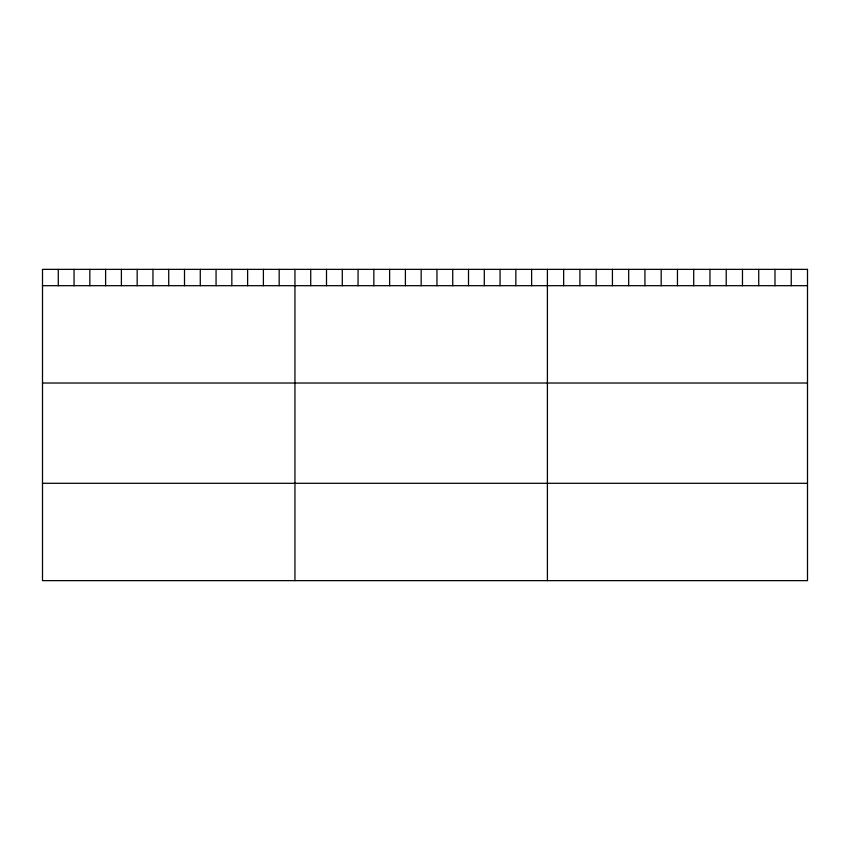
<?xml version="1.0" encoding="UTF-8"?>
<svg xmlns="http://www.w3.org/2000/svg" width="850" height="850" viewBox="0 0 850 850"><rect width="100%" height="100%" fill="white"/><g stroke="black" fill="none" stroke-linecap="round" stroke-linejoin="round"><path stroke-width="1.27" d="M42.5 285.685L807.5 285.685M42.5 383.021L807.5 383.021M42.5 483.299L807.5 483.299M791.244 269.365L791.244 285.685M774.987 269.365L774.987 285.685M758.731 269.365L758.731 285.685M742.475 269.365L742.475 285.685M726.219 269.365L726.219 285.685M709.963 269.365L709.963 285.685M693.706 269.365L693.706 285.685M677.45 269.365L677.45 285.685M661.194 269.365L661.194 285.685M644.938 269.365L644.938 285.685M628.681 269.365L628.681 285.685M612.425 269.365L612.425 285.685M596.169 269.365L596.169 285.685M579.912 269.365L579.912 285.685M563.656 269.365L563.656 285.685M547.4 269.365L547.4 580.635M531.622 269.365L531.622 285.685M515.844 269.365L515.844 285.685M500.066 269.365L500.066 285.685M484.288 269.365L484.288 285.685M468.509 269.365L468.509 285.685M452.731 269.365L452.731 285.685M436.953 269.365L436.953 285.685M421.175 269.365L421.175 285.685M405.397 269.365L405.397 285.685M389.619 269.365L389.619 285.685M373.841 269.365L373.841 285.685M358.062 269.365L358.062 285.685M342.284 269.365L342.284 285.685M326.506 269.365L326.506 285.685M310.728 269.365L310.728 285.685M294.95 269.365L294.95 580.635M279.172 269.365L279.172 285.685M263.394 269.365L263.394 285.685M247.616 269.365L247.616 285.685M231.837 269.365L231.837 285.685M216.059 269.365L216.059 285.685M200.281 269.365L200.281 285.685M184.503 269.365L184.503 285.685M168.725 269.365L168.725 285.685M152.947 269.365L152.947 285.685M137.169 269.365L137.169 285.685M121.391 269.365L121.391 285.685M105.613 269.365L105.613 285.685M89.834 269.365L89.834 285.685M74.056 269.365L74.056 285.685M58.278 269.365L58.278 285.685M807.5 269.365L42.5 269.365L42.5 580.635L807.5 580.635L807.5 269.365"/></g></svg>
